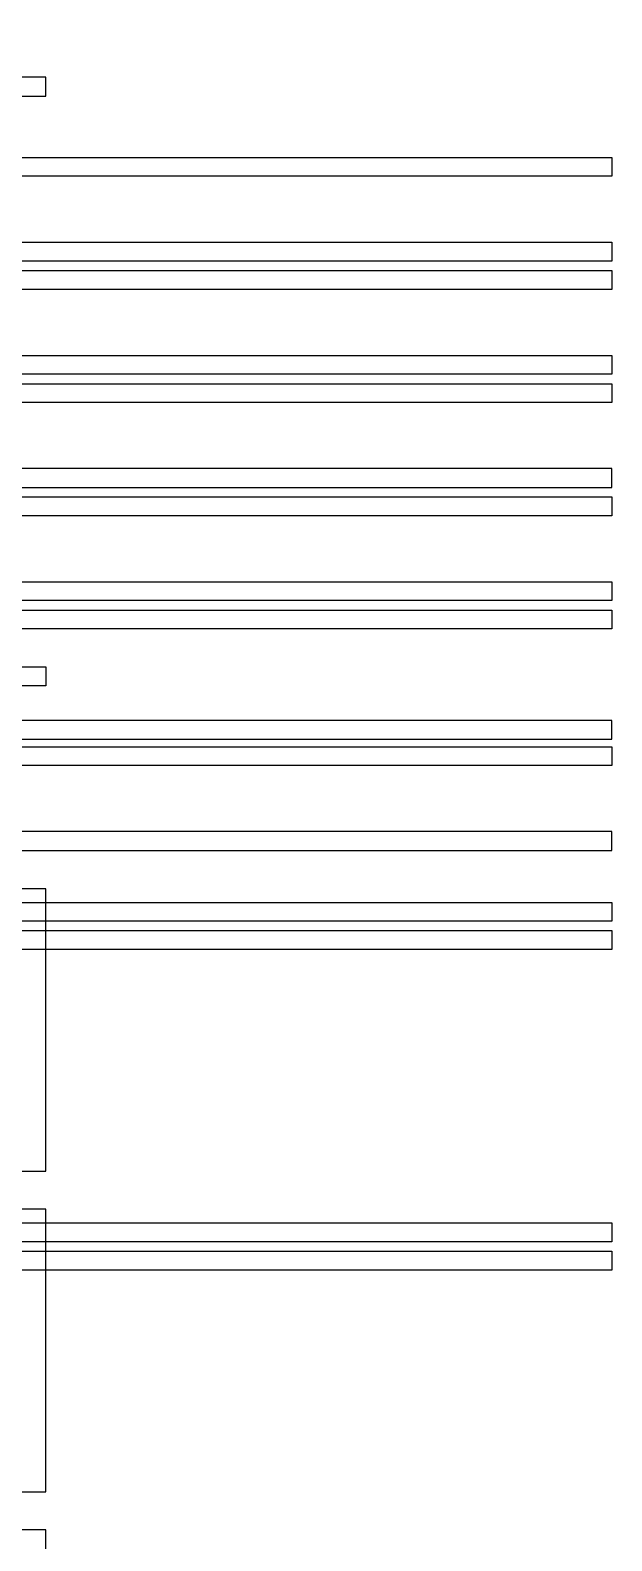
# Model space of a CAD drawing. Extents: x 0 to 194465, y -118660 to 40475.
# Drawn here: x 41879 to 44962, y 18213 to 26222 of the extents above; entities that cross this region are included whole.
import ezdxf

# ---------------------------------------------------------------- set-up
doc = ezdxf.new("R2010")
doc.units = 13
doc.layers.add('Control 1 - Push up', color=6, linetype='Continuous')
doc.layers.add('Control 2 - Push down', color=1, linetype='Continuous')

msp = doc.modelspace()

# ---------------------------------------------------------------- linework, layer by layer
at = {"layer": 'Control 1 - Push up'}
for points in [[(40812.498876, 22846.1072), (41962.498876, 22846.1072), (41962.498876, 22746.1072), (40537.498876, 22746.1072)], [(18062.498876, 22463.106939), (41862.498876, 22463.107205), (44962.498876, 22463.1072), (44962.498876, 22563.1072), (41962.498876, 22563.1072), (40912.498876, 22563.1072), (40912.498876, 22713.1072), (40812.498876, 22713.1072), (40812.498876, 22563.1072), (40012.498876, 22563.1072), (40012.498876, 22713.1072), (39412.498876, 22713.1072), (39412.498876, 22563.1072), (38612.498876, 22563.1072), (38612.498876, 22713.1072), (38012.498876, 22713.1072), (38012.498876, 22563.1072), (37212.498876, 22563.1072), (37212.498876, 22713.1072), (36612.498876, 22713.1072), (36612.498876, 22563.1072), (35812.498876, 22563.1072), (35812.498876, 22713.1072), (35212.498876, 22713.1072)], [(18162.498876, 22423.106938), (41762.498876, 22423.1072), (44962.498876, 22423.1072), (44962.498876, 22323.1072), (41662.498876, 22323.1072), (18262.498876, 22323.1072)], [(41262.498876, 21873.1072), (44962.498876, 21873.1072), (44962.498876, 21973.1072), (41262.498876, 21973.1072)], [(18462.498876, 20173.1072), (41962.498876, 20173.1072), (41962.498876, 21670.606938), (18462.498876, 21670.606938)], [(18462.498876, 18473.1072), (41962.498876, 18473.1072), (41962.498876, 19970.606938), (18462.498876, 19970.606938)], [(18462.498876, 16773.1072), (41962.498876, 16773.1072), (41962.498876, 18270.606938), (18462.498876, 18270.606938)]]:
    msp.add_lwpolyline(points, dxfattribs=at)
at = {"layer": 'Control 2 - Push down'}
for points in [[(41962.498876, 25873.1072), (41962.498876, 25973.1072), (29812.498876, 25973.1072), (29812.498876, 26323.1072), (29712.498876, 26323.1072), (29712.498876, 25973.1072), (14832.498876, 25973.1072), (14832.498876, 20773.1072), (11590.709554, 20773.1072), (11590.709554, 20673.1072), (14932.498876, 20673.1072), (14932.498876, 25873.1072)], [(44962.498876, 25448.1072), (29812.498876, 25448.1072), (29812.498876, 25148.1072), (29712.498876, 25148.1072), (29712.498876, 25448.1072), (17032.498876, 25448.1072), (17032.498876, 7273.1072), (29712.498876, 7273.1072), (29712.498876, 7573.1072), (29812.498876, 7573.1072), (29812.498876, 7273.1072), (30462.498876, 7273.1072), (30462.498876, 7173.1072), (16932.498876, 7173.1072), (16932.498876, 25548.1072), (44962.498876, 25548.1072)], [(17232.498876, 24998.1072), (17232.498876, 7723.1072), (36062.498876, 7723.1072), (36062.498876, 7623.1072), (30112.498876, 7623.1072), (30112.498876, 7323.1072), (30012.498876, 7323.1072), (30012.498876, 7623.1072), (17132.498876, 7623.1072), (17132.498876, 25098.1072), (30012.498876, 25098.1072), (30012.498876, 25398.1072), (30112.498876, 25398.1072), (30112.498876, 25098.1072), (44962.498876, 25098.1072), (44962.498876, 24998.1072)], [(35412.498876, 24848.1072), (35412.498876, 24548.1072), (35312.498876, 24548.1072), (35312.498876, 24848.1072), (24212.498876, 24848.1072), (24212.498876, 24548.1072), (24112.498876, 24548.1072), (24112.498876, 24848.1072), (17432.498876, 24848.1072), (17432.498876, 7873.1072), (24112.498876, 7873.1072), (24112.498876, 8173.1072), (24212.498876, 8173.1072), (24212.498876, 7873.1072), (35312.498876, 7873.1072), (35312.498876, 8173.1072), (35412.498876, 8173.1072), (35412.498876, 7873.1072), (36062.498876, 7873.1072), (36062.498876, 7773.1072), (17332.498876, 7773.1072), (17332.498876, 24948.1072), (44962.498876, 24948.1072), (44962.498876, 24848.1072)], [(17632.498876, 24398.1072), (17632.498876, 8323.1072), (38862.498876, 8323.1072), (38862.498876, 8223.1072), (35712.498876, 8223.1072), (35712.498876, 7923.1072), (35612.498876, 7923.1072), (35612.498876, 8223.1072), (24512.498876, 8223.1072), (24512.498876, 7923.1072), (24412.498876, 7923.1072), (24412.498876, 8223.1072), (17532.498876, 8223.1072), (17532.498876, 24498.1072), (24412.498876, 24498.1072), (24412.498876, 24798.1072), (24512.498876, 24798.1072), (24512.498876, 24498.1072), (35612.498876, 24498.1072), (35612.498876, 24798.1072), (35712.498876, 24798.1072), (35712.498876, 24498.1072), (44962.498876, 24498.1072), (44962.498876, 24398.1072)]]:
    msp.add_lwpolyline(points, close=True, dxfattribs=at)
for points in [[(17732.498876, 24348.1072), (44962.498876, 24348.1072), (44962.498876, 24248.1072), (38212.498876, 24248.1072), (38212.498876, 23948.1072), (38112.498876, 23948.1072), (38112.498876, 24248.1072), (32612.498876, 24248.1072), (32612.498876, 23948.1072), (32512.498876, 23948.1072), (32512.498876, 24248.1072), (27012.498876, 24248.1072), (27012.498876, 23948.1072), (26912.498876, 23948.1072), (26912.498876, 24248.1072), (21412.498876, 24248.1072), (21412.498876, 23948.1072), (21312.498876, 23948.1072), (21312.498876, 24248.1072), (17832.498876, 24248.1072)], [(18032.498876, 23798.1072), (44962.498876, 23798.1072), (44962.498876, 23898.1072), (38512.498876, 23898.1072), (38512.498876, 24198.1072), (38412.498876, 24198.1072), (38412.498876, 23898.1072), (32912.498876, 23898.1072), (32912.498876, 24198.1072), (32812.498876, 24198.1072), (32812.498876, 23898.1072), (27312.498876, 23898.1072), (27312.498876, 24198.1072), (27212.498876, 24198.1072), (27212.498876, 23898.1072), (21712.498876, 23898.1072), (21712.498876, 24198.1072), (21612.498876, 24198.1072), (21612.498876, 23898.1072), (17932.498876, 23898.1072)], [(18132.498876, 23748.1072), (44962.498876, 23748.1072), (44962.498876, 23648.1072), (39612.498876, 23648.1072), (39612.498876, 23348.1072), (39512.498876, 23348.1072), (39512.498876, 23648.1072), (36812.498876, 23648.1072), (36812.498876, 23348.1072), (36712.498876, 23348.1072), (36712.498876, 23648.1072), (34012.498876, 23648.1072)], [(34312.498876, 23298.1072), (37012.498876, 23298.1072), (37012.498876, 23598.1072), (37112.498876, 23598.1072), (37112.498876, 23298.1072), (39812.498876, 23298.1072), (39812.498876, 23598.1072), (39912.498876, 23598.1072), (39912.498876, 23298.1072), (44962.498876, 23298.1072), (44962.498876, 23198.1072), (18432.498876, 23198.1072)], [(19212.498876, 23148.1072), (44962.498876, 23148.1072), (44962.498876, 23048.1072), (40312.498876, 23048.1072)], [(40612.498876, 21598.1072), (44962.498876, 21598.1072), (44962.498876, 21498.1072), (19512.498876, 21498.1072)], [(19212.498876, 21448.1072), (44962.498876, 21448.1072), (44962.498876, 21348.1072), (40312.498876, 21348.1072)], [(40612.498876, 19898.1072), (44962.498876, 19898.1072), (44962.498876, 19798.1072), (19512.498876, 19798.1072)], [(19212.498876, 19748.1072), (44962.498876, 19748.1072), (44962.498876, 19648.1072), (40312.498876, 19648.1072)]]:
    msp.add_lwpolyline(points, dxfattribs=at)

doc.saveas('drawing.dxf')
